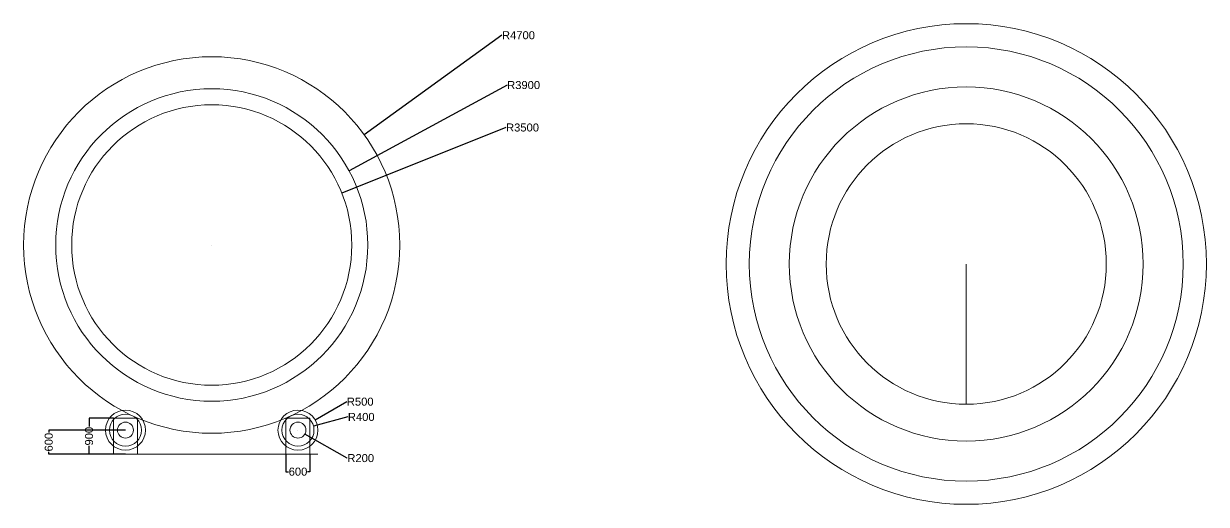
# Model space of a CAD drawing. Header units: millimetres. Extents: x -31392 to 57462, y -8726 to 46302.
# Drawn here: x 27908 to 57462, y -5499 to 6501 of the extents above; entities that cross this region are included whole.
import ezdxf

# ---------------------------------------------------------------- set-up
doc = ezdxf.new("R2010")
doc.units = ezdxf.units.MM
doc.layers.add('Dimension', color=10, linetype='Continuous')
doc.layers.add('Solid line', color=7, linetype='Continuous', lineweight=18)
doc.styles.get("Standard").update_dxf_attribs({"font": 'arial.ttf'})
doc.dimstyles.get("Standard").update_dxf_attribs({"dimtxt": 200, "dimasz": 0.18, "dimexe": 0.18, "dimexo": 0.0625, "dimgap": 20, "dimtad": 0, "dimdec": 0, "dimzin": 0, "dimdsep": 46, "dimtxsty": 'Standard', "dimcen": 0.09, "dimadec": 0, "dimazin": 0, "dimtfac": 1, "dimtdec": 0, "dimtofl": 0, "dimtmove": 0, "dimatfit": 3, "dimfxl": 1, "dimtolj": 1, "dimtzin": 0, "dimarcsym": 0})
doc.dimstyles.new('Standard$4', dxfattribs={"dimtxt": 200, "dimasz": 0.18, "dimexe": 0.18, "dimexo": 0.0625, "dimgap": 20, "dimtad": 0, "dimtoh": 1, "dimdec": 0, "dimzin": 0, "dimdsep": 46, "dimtxsty": 'Standard', "dimcen": 0.09, "dimadec": 0, "dimazin": 0, "dimtfac": 1, "dimtdec": 0, "dimtofl": 0, "dimtmove": 0, "dimatfit": 3, "dimfxl": 1, "dimtolj": 1, "dimtzin": 0, "dimarcsym": 0})

# ---------------------------------------------------------------- blocks, each defined once
blk = doc.blocks.new('*D20')
at = {"layer": 'Defpoints', "color": 0, "transparency": 16777216}
for p in [(36418.23432816083, 3726.931051597092), (32607.73679950297, 975.5480204484957)]:
    blk.add_point(p, dxfattribs=at)
at = {"layer": 'Dimension', "color": 0, "lineweight": -2, "transparency": 16777216}
for p, q in [((39858.6391105197, 6211.087324439179), (36418.38026210873, 3727.036423713178)), ((39858.81911051971, 6211.087324439179), (39858.6391105197, 6211.087324439179)), ((32607.64679950297, 975.5480204484957), (32607.82679950297, 975.5480204484957)), ((32607.73679950297, 975.4580204484955), (32607.73679950297, 975.6380204484976))]:
    blk.add_line(p, q, dxfattribs=at)
at = {"layer": 'Dimension', "color": 0, "transparency": 16777216}
blk.add_solid([(36418.36270008938, 3727.060746037827), (36418.39782412808, 3727.012101388527), (36418.23432816083, 3726.931051597092)], dxfattribs=at)
at = {"layer": 'Dimension', "color": 0, "transparency": 16777216, "insert": (40272.81638200676, 6211.087324439182), "char_height": 200, "attachment_point": 5}
blk.add_mtext('\\A1;R4700', dxfattribs=at)
blk = doc.blocks.new('*D21')
at = {"layer": 'Defpoints', "color": 0, "transparency": 16777216}
for p in [(36037.97335086809, 2831.208873535286), (32607.73679950303, 975.5480204484847)]:
    blk.add_point(p, dxfattribs=at)
at = {"layer": 'Dimension', "color": 0, "lineweight": -2, "transparency": 16777216}
for p, q in [((39987.47755050911, 4967.778822176055), (36038.13166947816, 2831.294519420813)), ((39987.65755050912, 4967.778822176057), (39987.47755050911, 4967.778822176055)), ((32607.64679950303, 975.5480204484847), (32607.82679950304, 975.5480204484847)), ((32607.73679950304, 975.4580204484846), (32607.73679950304, 975.6380204484849))]:
    blk.add_line(p, q, dxfattribs=at)
at = {"layer": 'Dimension', "color": 0, "transparency": 16777216}
blk.add_solid([(36038.1173951639, 2831.320905855824), (36038.14594379241, 2831.268132985802), (36037.97335086809, 2831.208873535286)], dxfattribs=at)
at = {"layer": 'Dimension', "color": 0, "transparency": 16777216, "insert": (40401.65482199615, 4967.778822176053), "char_height": 200, "attachment_point": 5}
blk.add_mtext('\\A1;R3900', dxfattribs=at)
blk = doc.blocks.new('*D22')
at = {"layer": 'Defpoints', "color": 0, "transparency": 16777216}
for p in [(35858.6437636952, 2272.31473430509), (32607.736799503, 975.548020448492)]:
    blk.add_point(p, dxfattribs=at)
at = {"layer": 'Dimension', "color": 0, "lineweight": -2, "transparency": 16777216}
for p, q in [((39959.5746067544, 3908.150724594176), (35858.81095319622, 2272.38142516466)), ((39959.7546067544, 3908.150724594174), (39959.5746067544, 3908.150724594176)), ((32607.646799503, 975.5480204484902), (32607.826799503, 975.5480204484938)), ((32607.73679950299, 975.4580204484901), (32607.73679950299, 975.6380204484922))]:
    blk.add_line(p, q, dxfattribs=at)
at = {"layer": 'Dimension', "color": 0, "transparency": 16777216}
blk.add_solid([(35858.79983805296, 2272.409290081496), (35858.82206833948, 2272.353560247824), (35858.6437636952, 2272.31473430509)], dxfattribs=at)
at = {"layer": 'Dimension', "color": 0, "transparency": 16777216, "insert": (40373.75187824143, 3908.150724594174), "char_height": 200, "attachment_point": 5}
blk.add_mtext('\\A1;R3500', dxfattribs=at)
blk = doc.blocks.new('*D23')
at = {"layer": 'Defpoints', "color": 0, "transparency": 16777216}
for p in [(35195.06414965659, -3394.831548006452), (34763.08993438056, -3646.621693438408)]:
    blk.add_point(p, dxfattribs=at)
at = {"layer": 'Dimension', "color": 0, "lineweight": -2, "transparency": 16777216}
for p, q in [((35981.47727927088, -2936.445215505901), (35195.21966037409, -3394.740903554097)), ((35981.65727927088, -2936.445215505901), (35981.47727927088, -2936.445215505901)), ((34762.99993438057, -3646.62169343841), (34763.17993438056, -3646.62169343841)), ((34763.08993438056, -3646.71169343841), (34763.08993438056, -3646.531693438408))]:
    blk.add_line(p, q, dxfattribs=at)
at = {"layer": 'Dimension', "color": 0, "transparency": 16777216}
blk.add_solid([(35195.20455296536, -3394.71498510118), (35195.23476778281, -3394.76682200701), (35195.06414965659, -3394.831548006452)], dxfattribs=at)
at = {"layer": 'Dimension', "color": 0, "transparency": 16777216, "insert": (36317.96014420948, -2936.445215505899), "char_height": 200, "attachment_point": 5}
blk.add_mtext('\\A1;R500', dxfattribs=at)
blk = doc.blocks.new('*D24')
at = {"layer": 'Defpoints', "color": 0, "transparency": 16777216}
for p in [(35149.82596232276, -3544.468648004173), (34763.08993438054, -3646.62169343843)]:
    blk.add_point(p, dxfattribs=at)
at = {"layer": 'Dimension', "color": 0, "lineweight": -2, "transparency": 16777216}
for p, q in [((36007.50352091013, -3317.92038696807), (35149.99999353533, -3544.422679133728)), ((34762.99993438055, -3646.62169343843), (34763.17993438055, -3646.62169343843)), ((34763.08993438054, -3646.71169343843), (34763.08993438055, -3646.53169343843))]:
    blk.add_line(p, q, dxfattribs=at)
at = {"layer": 'Dimension', "color": 0, "transparency": 16777216}
blk.add_solid([(35149.99233205692, -3544.393673931632), (35150.00765501374, -3544.451684335825), (35149.82596232276, -3544.468648004173)], dxfattribs=at)
at = {"layer": 'Dimension', "color": 0, "transparency": 16777216, "insert": (36343.80638584874, -3317.92038696807), "char_height": 200, "attachment_point": 5}
blk.add_mtext('\\A1;R400', dxfattribs=at)
blk = doc.blocks.new('*D25')
at = {"layer": 'Defpoints', "color": 0, "transparency": 16777216}
for p in [(34763.08993438057, -3646.621693438421), (34937.01800313716, -3745.358854115642)]:
    blk.add_point(p, dxfattribs=at)
at = {"layer": 'Dimension', "color": 0, "lineweight": -2, "transparency": 16777216}
for p, q in [((34762.99993438058, -3646.621693438421), (34763.17993438057, -3646.621693438421)), ((34763.08993438057, -3646.711693438421), (34763.08993438057, -3646.531693438421)), ((35994.38627545438, -4345.615855444727), (34937.17453839903, -3745.447717560251)), ((35994.56627545441, -4345.61585544473), (35994.38627545438, -4345.615855444727))]:
    blk.add_line(p, q, dxfattribs=at)
at = {"layer": 'Dimension', "color": 0, "transparency": 16777216}
blk.add_solid([(34937.18934897313, -3745.421628349939), (34937.15972782493, -3745.473806770566), (34937.01800313716, -3745.358854115642)], dxfattribs=at)
at = {"layer": 'Dimension', "color": 0, "transparency": 16777216, "insert": (36330.86914039301, -4345.615855444734), "char_height": 200, "attachment_point": 5}
blk.add_mtext('\\A1;R200', dxfattribs=at)
blk = doc.blocks.new('*D26')
at = {"layer": 'Defpoints', "color": 0, "transparency": 16777216}
for p in [(34463.08993438055, -4246.621693438423), (35063.08993438055, -4246.621693438423), (35063.08993438055, -4683.948820623627)]:
    blk.add_point(p, dxfattribs=at)
at = {"layer": 'Dimension', "color": 0, "lineweight": -2, "transparency": 16777216}
for p, q in [((34463.08993438055, -4246.684193438423), (34463.08993438055, -4684.128820623628)), ((35063.08993438055, -4246.684193438423), (35063.08993438055, -4684.128820623628)), ((34463.26993438055, -4683.948820623627), (34521.94395893717, -4683.948820623627)), ((35062.90993438055, -4683.948820623627), (35004.23590982393, -4683.948820623627))]:
    blk.add_line(p, q, dxfattribs=at)
at = {"layer": 'Dimension', "color": 0, "transparency": 16777216}
for points in [[(34463.26993438055, -4683.918820623628), (34463.26993438055, -4683.978820623627), (34463.08993438055, -4683.948820623627)], [(35062.90993438055, -4683.918820623628), (35062.90993438055, -4683.978820623627), (35063.08993438055, -4683.948820623627)]]:
    blk.add_solid(points, dxfattribs=at)
at = {"layer": 'Dimension', "color": 0, "transparency": 16777216, "insert": (34763.08993438055, -4683.948820623627), "char_height": 200, "attachment_point": 5}
blk.add_mtext('\\A1;600', dxfattribs=at)
blk = doc.blocks.new('*D27')
at = {"layer": 'Defpoints', "color": 0, "transparency": 16777216}
for p in [(30152.38366462542, -3346.621693438425), (29542.01173608174, -4246.621693438425), (30152.38366462542, -4246.621693438425)]:
    blk.add_point(p, dxfattribs=at)
at = {"layer": 'Dimension', "color": 0, "lineweight": -2, "transparency": 16777216}
for p, q in [((30152.32116462542, -3346.621693438425), (29541.83173608174, -3346.621693438425)), ((29542.01173608174, -3346.801693438425), (29542.01173608174, -3556.021420587129)), ((29542.01173608174, -4246.441693438424), (29542.01173608174, -4037.221966289721)), ((30152.32116462542, -4246.621693438425), (29541.83173608174, -4246.621693438425))]:
    blk.add_line(p, q, dxfattribs=at)
at = {"layer": 'Dimension', "color": 0, "transparency": 16777216}
for points in [[(29541.98173608174, -3346.801693438425), (29542.04173608174, -3346.801693438425), (29542.01173608174, -3346.621693438425)], [(29541.98173608174, -4246.441693438424), (29542.04173608174, -4246.441693438424), (29542.01173608174, -4246.621693438425)]]:
    blk.add_solid(points, dxfattribs=at)
at = {"layer": 'Dimension', "color": 0, "transparency": 16777216, "insert": (29542.01173608173, -3796.621693438432), "char_height": 200, "attachment_point": 5, "rotation": 90}
blk.add_mtext('\\A1;900', dxfattribs=at)
blk = doc.blocks.new('*D31')
at = {"layer": 'Defpoints', "color": 0, "transparency": 16777216}
for p in [(30452.38366462542, -3646.621693438424), (28535.18830921157, -4246.621693438425), (30452.38366462542, -4246.621693438425)]:
    blk.add_point(p, dxfattribs=at)
at = {"layer": 'Dimension', "color": 0, "lineweight": -2, "transparency": 16777216}
for p, q in [((30452.32116462542, -3646.621693438424), (28535.00830921157, -3646.621693438425)), ((28535.18830921157, -3646.801693438425), (28535.18830921157, -3705.475717995041)), ((30452.32116462542, -4246.621693438425), (28535.00830921157, -4246.621693438425)), ((28535.18830921157, -4246.441693438424), (28535.18830921157, -4187.767668881808))]:
    blk.add_line(p, q, dxfattribs=at)
at = {"layer": 'Dimension', "color": 0, "transparency": 16777216}
for points in [[(28535.15830921158, -3646.801693438425), (28535.21830921157, -3646.801693438425), (28535.18830921157, -3646.621693438425)], [(28535.15830921158, -4246.441693438424), (28535.21830921157, -4246.441693438424), (28535.18830921157, -4246.621693438425)]]:
    blk.add_solid(points, dxfattribs=at)
at = {"layer": 'Dimension', "color": 0, "transparency": 16777216, "insert": (28535.18830921157, -3946.621693438432), "char_height": 200, "attachment_point": 5, "rotation": 90}
blk.add_mtext('\\A1;600', dxfattribs=at)

msp = doc.modelspace()

# ---------------------------------------------------------------- linework, layer by layer
at = {"layer": 'Solid line'}
for p, q in [((51462.34944157739, 501.3371969375876), (51462.34944157739, -2998.662803062412)), ((30152.38366462541, -3346.621693438423), (30452.38366462541, -3346.621693438423)), ((30152.38366462541, -3346.621693438423), (30152.38366462541, -4246.621693438423)), ((30452.38366462541, -3346.621693438422), (30752.38366462541, -3346.621693438422)), ((30752.38366462541, -3346.621693438422), (30752.38366462541, -4246.621693438423)), ((34463.08993438055, -3346.621693438423), (34463.08993438055, -4246.621693438423)), ((34463.08993438055, -3346.621693438423), (35063.08993438055, -3346.621693438423)), ((35063.08993438055, -3346.621693438423), (35063.08993438055, -4246.621693438423)), ((30452.38366462541, -4246.621693438423), (29952.38366462541, -4246.621693438423)), ((30452.38366462541, -4246.621693438423), (34763.08993438055, -4246.621693438423)), ((35263.08993438055, -4246.621693438423), (34763.08993438055, -4246.621693438423))]:
    msp.add_line(p, q, dxfattribs=at)
for centre, radius in [((51462.34944157739, 501.3371969375876), 6000), ((51462.34944157739, 501.3371969375876), 5420.920993341411), ((32607.73679950298, 975.548020448492), 4700.000000000002), ((32607.73679950298, 975.548020448492), 3900.000000000002), ((51462.34944157739, 501.3371969375876), 4420.920993341411), ((32607.73679950298, 975.548020448492), 3500.000000000002), ((51462.34944157739, 501.3371969375876), 3500), ((30452.38366462541, -3646.621693438422), 500), ((30452.38366462541, -3646.621693438422), 400), ((34763.08993438055, -3646.621693438423), 500), ((34763.08993438055, -3646.621693438423), 400), ((30452.38366462541, -3646.621693438422), 200), ((34763.08993438055, -3646.621693438423), 200)]:
    msp.add_circle(centre, radius, dxfattribs=at)

# ---------------------------------------------------------------- dimensions: what is measured, and where the dimension line sits
at = {"layer": 'Dimension'}
for center, mpoint, picture, middle in [((32607.73679950297, 975.5480204484957), (36418.23432816083, 3726.931051597092), '*D20', (40272.81638200676, 6211.087324439182)), ((32607.73679950303, 975.5480204484847), (36037.97335086809, 2831.208873535286), '*D21', (40401.65482199615, 4967.778822176053)), ((32607.736799503, 975.548020448492), (35858.6437636952, 2272.31473430509), '*D22', (40373.75187824143, 3908.150724594174)), ((34763.08993438056, -3646.621693438408), (35195.06414965659, -3394.831548006452), '*D23', (36317.96014420948, -2936.445215505899)), ((34763.08993438054, -3646.62169343843), (35149.82596232276, -3544.468648004173), '*D24', (36007.50352091013, -3317.92038696807)), ((34763.08993438057, -3646.621693438421), (34937.01800313716, -3745.358854115642), '*D25', (36330.86914039301, -4345.615855444734))]:
    dim = msp.add_radius_dim(center=center, mpoint=mpoint, dimstyle='Standard$4', dxfattribs=at)
    dim.commit()
    dim.dimension.update_dxf_attribs({"geometry": picture, "text_midpoint": middle, "dimtype": 164})
for base, p1, p2, picture, middle in [((29542.01173608174, -4246.621693438425), (30152.38366462541, -3346.621693438423), (30152.38366462541, -4246.621693438423), '*D27', (29542.01173608173, -3796.621693438432)), ((28535.18830921157, -4246.621693438425), (30452.38366462541, -3646.621693438422), (30452.38366462541, -4246.621693438423), '*D31', (28535.18830921157, -3946.621693438432))]:
    dim = msp.add_linear_dim(base=base, p1=p1, p2=p2, angle=90, dimstyle='Standard', dxfattribs=at)
    dim.commit()
    dim.dimension.update_dxf_attribs({"geometry": picture, "text_midpoint": middle})
dim = msp.add_linear_dim(base=(35063.08993438055, -4683.948820623627), p1=(34463.08993438055, -4246.621693438423), p2=(35063.08993438055, -4246.621693438423), dimstyle='Standard', dxfattribs=at)
dim.commit()
dim.dimension.update_dxf_attribs({"geometry": '*D26', "text_midpoint": (34763.08993438055, -4683.948820623627)})

doc.saveas('drawing.dxf')
